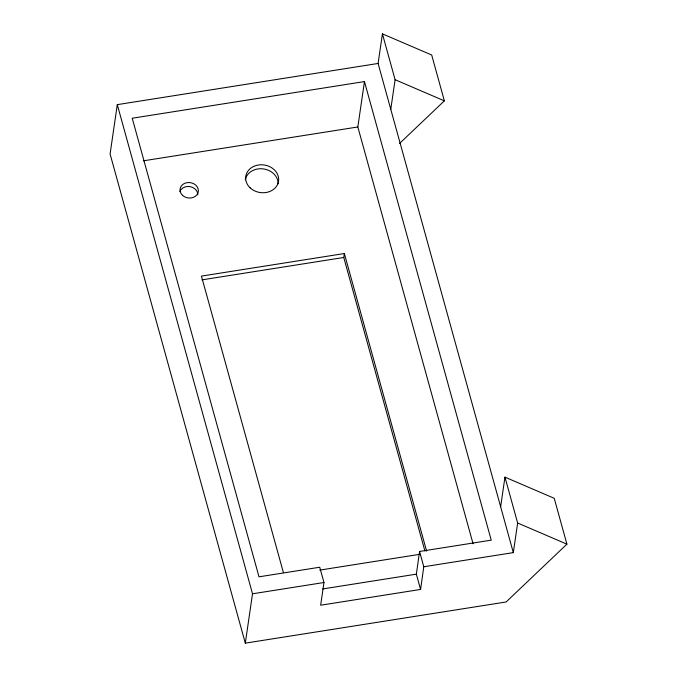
<?xml version="1.0" encoding="UTF-8"?>
<svg xmlns="http://www.w3.org/2000/svg" width="677" height="677" viewBox="0 0 677 677"><rect width="100%" height="100%" fill="white"/><g stroke="black" fill="none" stroke-linecap="round" stroke-linejoin="round"><path stroke-width="1.02" d="M420.586 589.439L416.355 574.155L419.562 551.467L491.231 540.153L364.463 81.57L132.227 118.23L259.003 576.821L319.739 567.233L323.97 582.516L320.653 605.221L420.586 589.439L423.785 566.759L419.562 551.467M399.532 143.49L444.366 100.856L431.689 54.998L382.42 33.85L378.096 63.46L117.29 104.639L110.089 153.992L245.311 643.15L506.125 601.971L566.911 544.156L554.235 498.297L504.966 477.15L500.642 506.76M245.311 643.15L252.513 593.797L117.29 104.639M473.062 543.775L357.837 126.971L364.463 81.57M424.911 550.976L343.772 257.48L344.348 253.536L201.441 276.098L283.418 572.649M390.773 109.319L395.097 79.708L382.42 33.85M423.785 566.759L513.318 552.618L517.643 523.008L504.966 477.15M143.312 160.838L357.837 126.971M201.907 279.88L343.772 257.48M319.73 570.11L419.875 554.302M252.513 593.797L323.97 582.516M322.675 588.948L416.355 574.155M395.097 79.708L444.366 100.856M517.643 523.008L566.911 544.156M378.096 63.46L513.318 552.618M344.348 253.536L426.612 551.112M245.277 179.794A16.57 13.929 8.3 0 1 263.15 168.869A16.57 13.929 8.3 0 1 278.095 183.822M179.837 191.633A9.207 7.735 8.3 0 1 190.093 186.632A9.207 7.735 8.3 0 1 197.802 194.849M250.135 187.842A16.57 13.929 8.3 0 0 277.985 183.45A16.57 13.929 8.3 0 0 258.352 165.01A16.57 13.929 8.3 0 0 250.135 187.842M182.528 195.331A9.207 7.735 8.3 0 0 197.997 192.886A9.207 7.735 8.3 0 0 187.089 182.646A9.207 7.735 8.3 0 0 182.528 195.331"/></g></svg>
